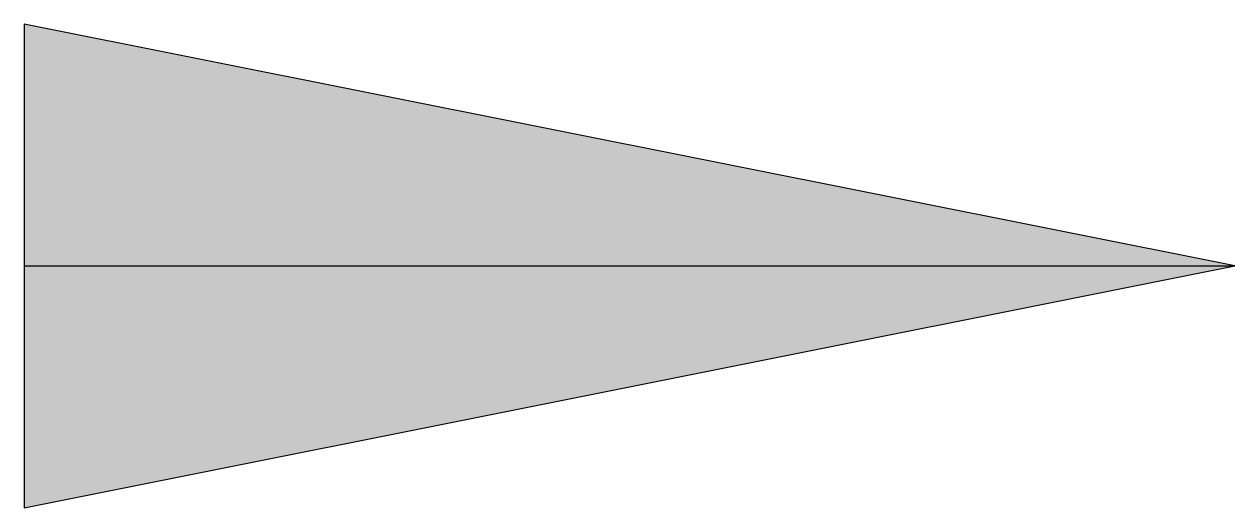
# Paper-space layout 'Sheet' of a CAD drawing. Header units: millimetres. Extents: x -67.71 to -66.71, y 123.73 to 124.13.
import ezdxf

# ---------------------------------------------------------------- set-up
doc = ezdxf.new("R2010")
doc.units = ezdxf.units.MM

# ---------------------------------------------------------------- blocks, each defined once
blk = doc.blocks.new('Filled-1')
at = {"color": 0}
for p, q in [((0, 0), (-1, 0.2)), ((-1, 0.2), (-1, -0.2)), ((-1, 0), (0, 0)), ((-1, -0.2), (0, 0))]:
    blk.add_line(p, q, dxfattribs=at)
blk.add_solid([(-1, -0.2), (0, 0), (-1, 0.2)], dxfattribs=at)

psp = doc.layouts.new('Sheet')

# ---------------------------------------------------------------- block references
psp.add_blockref('Filled-1', (-66.7124, 123.9346))

doc.saveas('drawing.dxf')
